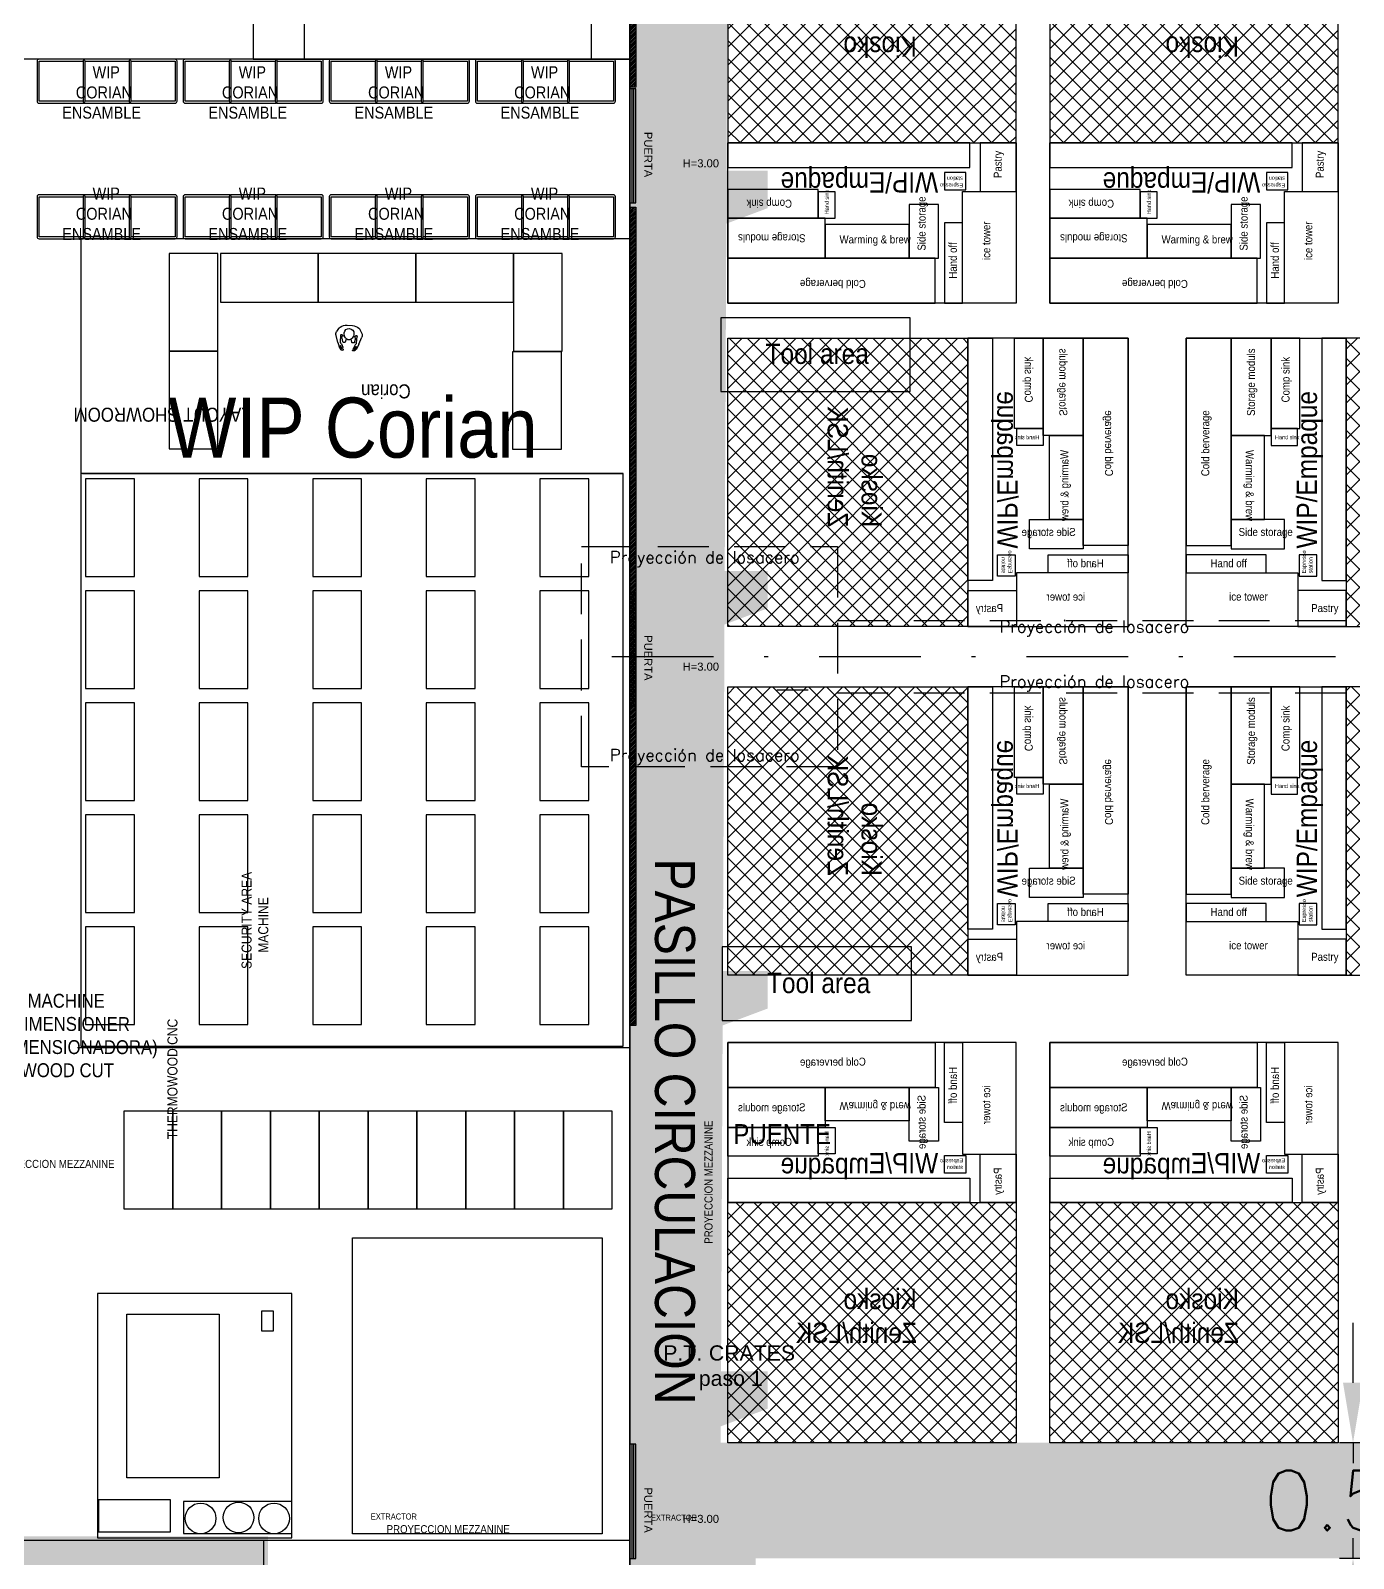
# Model space of a CAD drawing. Header units: millimetres. Extents: x 596 to 768, y 309 to 423.
# Drawn here: x 656.53 to 689.57, y 351.5 to 389.68 of the extents above; entities that cross this region are included whole.
import ezdxf
from ezdxf.lldxf.tags import DXFTag

# ---------------------------------------------------------------- set-up
doc = ezdxf.new("R2010")
doc.units = ezdxf.units.MM
for name, pattern in [('DASHDOT', [25.4, 12.7, -6.35, 0, -6.35]), ('DASHED2', [0.375, 0.25, -0.125]), ('HIDDEN', [9.525, 6.35, -3.175])]:
    doc.linetypes.add(name, pattern=pattern)
for name, color, linetype in [('1- 3', 3, 'Continuous'), ('8 hatch pasillo', 104, 'Continuous'), ('8 ruteva', 30, 'Continuous'), ('ejes', 140, 'DASHDOT'), ('LINEA LIMITE DE ZONIFICACION', 2, 'Continuous'), ('LINEA PROYECCION', 1, 'DASHED2'), ('proy', 2, 'HIDDEN')]:
    doc.layers.add(name, color=color, linetype=linetype)
doc.styles.add('ARRAY BASE$0$Standard', font='arial.ttf')
doc.styles.add('ARRAY BASE$0$STYLE1', font='tt0009m_.ttf', dxfattribs={"width": 0.9})
doc.styles.get("Standard").update_dxf_attribs({"font": 'arial.ttf'})
doc.styles.add('TEXTO GENERAL', font='tt0009m_.ttf', dxfattribs={"width": 0.9, "height": 1})
doc.styles.add('TEXTOS', font='romans.shx')
tags = doc.linetypes.add('ARRAY BASE$0$CACHE', pattern=[0.24, 0.12, -0.12]).pattern_tags.tags
tags[6:7] = [DXFTag(74, 4), DXFTag(75, 0), DXFTag(340, '0'), DXFTag(46, 1.0), DXFTag(50, 0.0), DXFTag(44, 0.0), DXFTag(45, 0.0)]
tags[4:5] = [DXFTag(74, 4), DXFTag(75, 0), DXFTag(340, '0'), DXFTag(46, 1.0), DXFTag(50, 0.0), DXFTag(44, 0.0), DXFTag(45, 0.0)]
doc.dimstyles.new('DIM-75P', dxfattribs={"dimtxt": 0.3, "dimasz": 0.3, "dimexe": 0.0675, "dimexo": 0.0468, "dimgap": 0.0375, "dimtad": 0, "dimtih": 1, "dimtoh": 1, "dimzin": 0, "dimdsep": 46, "dimtxsty": 'TEXTOS', "dimcen": 0.3, "dimclrd": 1, "dimclre": 1, "dimclrt": 2, "dimadec": 0, "dimazin": 0, "dimtfac": 1, "dimtmove": 1, "dimatfit": 3, "dimldrblk": 'flecha', "dimfxl": 0.045, "dimtolj": 1, "dimtzin": 0, "dimlwd": -1, "dimlwe": -1, "dimarcsym": 0})
pattern_1 = [(45, (-538.729086, 294.87235), (-0.0224506403, 0.0224506403), [])]

# ---------------------------------------------------------------- blocks, each defined once
blk = doc.blocks.new('ARRAY BASE$0$CABINA PINTURA')
for p, q in [((5.73, -4.254), (5.73, -0.774)), ((10.784, -4.254), (10.784, -0.774)), ((15.772, -4.254), (15.772, -0.774))]:
    blk.add_line(p, q)
for points in [[(24.34, 0), (5.236, 0), (5.236, -9.411), (24.34, -9.405)], [(5.73, -0.774), (5.73, -4.254), (9.764, -4.254), (9.764, -0.774)], [(10.784, -0.774), (10.784, -4.254), (14.818, -4.254), (14.818, -0.774)], [(15.772, -0.774), (15.772, -4.254), (19.806, -4.254), (19.806, -0.774)], [(20.86, -8.132), (24.34, -8.132), (24.34, -0.955), (20.86, -0.955)], [(9.764, -3.554), (9.764, -2.989), (9.987, -2.989), (9.987, -3.554)], [(14.818, -3.554), (14.818, -2.989), (15.042, -2.989), (15.042, -3.554)], [(19.806, -3.554), (19.806, -2.989), (20.029, -2.989), (20.029, -3.554)], [(9.764, -4.254), (9.764, -3.754), (10.264, -3.754), (10.264, -4.254)], [(14.818, -4.254), (14.818, -3.754), (15.318, -3.754), (15.318, -4.254)], [(19.806, -4.254), (19.806, -3.754), (20.306, -3.754), (20.306, -4.254)], [(7.484, -4.517), (7.484, -5.997), (5.617, -5.997), (5.617, -4.517)], [(9.708, -4.517), (9.708, -5.997), (7.841, -5.997), (7.841, -4.517)], [(12.538, -4.517), (12.538, -5.997), (10.671, -5.997), (10.671, -4.517)], [(14.763, -4.517), (14.763, -5.997), (12.896, -5.997), (12.896, -4.517)], [(17.526, -4.517), (17.526, -5.997), (15.659, -5.997), (15.659, -4.517)], [(19.751, -4.517), (19.751, -5.997), (17.884, -5.997), (17.884, -4.517)], [(6.5, -5.916), (5.73, -5.916), (5.73, -4.623), (6.5, -4.623)], [(7.397, -5.916), (6.627, -5.916), (6.627, -4.623), (7.397, -4.623)], [(8.724, -5.916), (7.954, -5.916), (7.954, -4.623), (8.724, -4.623)], [(9.622, -5.916), (8.852, -5.916), (8.852, -4.623), (9.622, -4.623)], [(11.554, -5.916), (10.784, -5.916), (10.784, -4.623), (11.554, -4.623)], [(12.452, -5.916), (11.682, -5.916), (11.682, -4.623), (12.452, -4.623)], [(13.779, -5.916), (13.009, -5.916), (13.009, -4.623), (13.779, -4.623)], [(14.677, -5.916), (13.907, -5.916), (13.907, -4.623), (14.677, -4.623)], [(16.542, -5.916), (15.772, -5.916), (15.772, -4.623), (16.542, -4.623)], [(17.44, -5.916), (16.67, -5.916), (16.67, -4.623), (17.44, -4.623)], [(18.767, -5.916), (17.997, -5.916), (17.997, -4.623), (18.767, -4.623)], [(19.664, -5.916), (18.894, -5.916), (18.894, -4.623), (19.664, -4.623)], [(20.114, -7.854), (5.594, -7.854), (5.594, -7.01), (20.114, -7.01)], [(20.86, -8.132), (21.36, -8.132), (21.36, -8.632), (20.86, -8.632)], [(5.236, -9.411), (24.34, -9.405), (24.34, -21.331), (5.236, -21.331)], [(6.3, -13.889), (7.425, -13.889), (7.425, -11.639), (6.3, -11.639)], [(8.848, -13.889), (9.973, -13.889), (9.973, -11.639), (8.848, -11.639)], [(11.397, -13.889), (12.522, -13.889), (12.522, -11.639), (11.397, -11.639)], [(13.946, -13.889), (15.071, -13.889), (15.071, -11.639), (13.946, -11.639)], [(16.495, -13.889), (17.62, -13.889), (17.62, -11.639), (16.495, -11.639)], [(19.044, -13.889), (20.169, -13.889), (20.169, -11.639), (19.044, -11.639)], [(21.592, -13.889), (22.717, -13.889), (22.717, -11.639), (21.592, -11.639)], [(6.481, -19.981), (7.606, -19.981), (7.606, -17.731), (6.481, -17.731)], [(9.03, -19.981), (10.155, -19.981), (10.155, -17.731), (9.03, -17.731)], [(11.579, -19.981), (12.704, -19.981), (12.704, -17.731), (11.579, -17.731)], [(14.127, -19.981), (15.252, -19.981), (15.252, -17.731), (14.127, -17.731)], [(16.676, -19.981), (17.801, -19.981), (17.801, -17.731), (16.676, -17.731)], [(19.225, -19.981), (20.35, -19.981), (20.35, -17.731), (19.225, -17.731)], [(21.774, -19.981), (22.899, -19.981), (22.899, -17.731), (21.774, -17.731)]]:
    blk.add_lwpolyline(points, close=True)
at = {"style": 'TEXTO GENERAL'}
for s, width, gutter_width, insert, char_height, attachment_point, rotation in [('\\pi0.563;CABIN\\P\\pi1.1904;1', 2.52479, 12.5, (8.344, -1.233), 0.5, 1, 270), ('\\pi0.73314;CABIN\\P\\pi1.3124;2', 2.86507, 12.5, (13.399, -1.233), 0.5, 1, 270), ('\\pi0.80414;CABIN\\P\\pi1.3811;3', 3.00708, 12.5, (18.387, -1.233), 0.5, 1, 270), ('COTROL', 0.37702, 12.5, (9.931, -2.985), 0.1, 1, 270), ('COTROL', 0.37702, 12.5, (14.985, -2.985), 0.1, 1, 270), ('COTROL', 0.37702, 12.5, (19.973, -2.985), 0.1, 1, 270), ('\\pi0.81778;CABIN\\P\\pi1.3908;4', 3.03436, 12.5, (21.447, -6.275), 0.5, 1, 90), ('\\pi1.1314;CART', 2.56497, 5.958, (6.181, -4.009), 0.11917, 1, 270), ('\\pi1.1314;CART', 2.56497, 5.958, (7.079, -4.009), 0.11917, 1, 270), ('\\pi1.1314;CART', 2.56497, 5.958, (8.406, -4.009), 0.11917, 1, 270), ('\\pi1.1314;CART', 2.56497, 5.958, (9.303, -4.009), 0.11917, 1, 270), ('\\pi1.1314;CART', 2.56497, 5.958, (11.236, -4.009), 0.11917, 1, 270), ('\\pi1.1314;CART', 2.56497, 5.958, (12.133, -4.009), 0.11917, 1, 270), ('\\pi1.1314;CART', 2.56497, 5.958, (13.46, -4.009), 0.11917, 1, 270), ('\\pi1.1314;CART', 2.56497, 5.958, (14.358, -4.009), 0.11917, 1, 270), ('\\pi1.1314;CART', 2.56497, 5.958, (16.223, -4.009), 0.11917, 1, 270), ('\\pi1.1314;CART', 2.56497, 5.958, (17.121, -4.009), 0.11917, 1, 270), ('\\pi1.1314;CART', 2.56497, 5.958, (18.448, -4.009), 0.11917, 1, 270), ('\\pi1.1314;CART', 2.56497, 5.958, (19.346, -4.009), 0.11917, 1, 270), ("4' x 8'\\PTABLE", 189.1384, 60, (6.862, -12.764), 0.2109, 5, 90), ("4' x 8'\\PTABLE", 189.1384, 60, (9.411, -12.764), 0.2109, 5, 90), ("4' x 8'\\PTABLE", 189.1384, 60, (11.96, -12.764), 0.2109, 5, 90), ("4' x 8'\\PTABLE", 189.1384, 60, (14.509, -12.764), 0.2109, 5, 90), ("4' x 8'\\PTABLE", 189.1384, 60, (17.057, -12.764), 0.2109, 5, 90), ("4' x 8'\\PTABLE", 189.1384, 60, (19.606, -12.764), 0.2109, 5, 90), ("4' x 8'\\PTABLE", 189.1384, 60, (22.155, -12.764), 0.2109, 5, 90), ("4' x 8'\\PTABLE", 189.1384, 60, (7.043, -18.856), 0.2109, 5, 90), ("4' x 8'\\PTABLE", 189.1384, 60, (9.592, -18.856), 0.2109, 5, 90), ("4' x 8'\\PTABLE", 189.1384, 60, (12.141, -18.856), 0.2109, 5, 90), ("4' x 8'\\PTABLE", 189.1384, 60, (14.69, -18.856), 0.2109, 5, 90), ("4' x 8'\\PTABLE", 189.1384, 60, (17.239, -18.856), 0.2109, 5, 90), ("4' x 8'\\PTABLE", 189.1384, 60, (19.788, -18.856), 0.2109, 5, 90), ("4' x 8'\\PTABLE", 189.1384, 60, (22.336, -18.856), 0.2109, 5, 90)]:
    blk.add_mtext_dynamic_manual_height_columns(s, width=width, gutter_width=gutter_width, heights=[0], dxfattribs=dict(at, insert=insert, char_height=char_height, attachment_point=attachment_point, rotation=rotation))
at = {"insert": (15.403, -7.432), "char_height": 0.21094, "attachment_point": 5, "style": 'TEXTO GENERAL'}
blk.add_mtext_dynamic_manual_height_columns('BLOWER / VENTILATION', width=284.7754, gutter_width=60, heights=[0], dxfattribs=at)
blk = doc.blocks.new('*D47')
at = {"layer": 'Defpoints', "color": 0, "ltscale": 0.01, "transparency": 16777216}
for p in [(691.023, 354.388), (689.564, 351.498), (690.471, 351.498)]:
    blk.add_point(p, dxfattribs=at)
at = {"layer": 'LINEA LIMITE DE ZONIFICACION', "color": 1, "ltscale": 0.01, "transparency": 16777216}
for p, q in [((689.564, 355.888), (689.564, 357.388)), ((690.789, 354.388), (689.227, 354.388)), ((689.564, 354.388), (689.564, 353.881)), ((689.564, 351.498), (689.564, 352.006)), ((690.237, 351.498), (689.227, 351.498)), ((689.564, 349.998), (689.564, 348.498))]:
    blk.add_line(p, q, dxfattribs=at)
for points in [[(689.314, 355.888), (689.814, 355.888), (689.564, 354.388)], [(689.314, 349.998), (689.814, 349.998), (689.564, 351.498)]]:
    blk.add_solid(points, dxfattribs=at)
at = {"layer": 'LINEA LIMITE DE ZONIFICACION', "color": 2, "ltscale": 0.01, "transparency": 16777216, "insert": (689.564, 352.943), "char_height": 1.5, "attachment_point": 5, "style": 'TEXTOS'}
blk.add_mtext('\\A1;0.58', dxfattribs=at)
blk = doc.blocks.new('flecha')
at = {"ltscale": 6}
for points in [[(-0.021, 0.03), (-0.106, 0.13), (-0.124, 0.055), (-0.124, 0.212)], [(-0.021, -0.03), (-0.106, -0.13), (-0.124, -0.055), (-0.124, -0.212)]]:
    blk.add_hatch(color=256, dxfattribs=at).paths.add_polyline_path(points)
for p, q in [((0.009, -0.017), (-0.137, 0.242)), ((0.009, 0.017), (-0.137, -0.242)), ((-0.127, 0.244), (-0.127, 0.025)), ((-0.127, 0.025), (-0.104, 0.122)), ((0, 0), (-0.104, 0.122)), ((0, 0), (-0.104, -0.122)), ((-0.127, -0.025), (-0.127, -0.244)), ((-0.127, -0.025), (-0.104, -0.122))]:
    blk.add_line(p, q, dxfattribs=at)
for points in [[(-0.021, 0.03), (-0.106, 0.13), (-0.124, 0.055), (-0.124, 0.212)], [(-0.021, -0.03), (-0.106, -0.13), (-0.124, -0.055), (-0.124, -0.212)]]:
    blk.add_lwpolyline(points, close=True, dxfattribs=at)
blk = doc.blocks.new('ARRAY BASE$0$KIOSKO DE ARMADO')
h = blk.add_hatch()
h.set_pattern_fill('ANSI37', color=256, scale=0.1, angle=180)
h.set_pattern_definition([(225, (2482.8771, 1339.67897), (0.224506403, -0.224506403), []), (315, (2482.8771, 1339.67897), (0.224506403, 0.224506403), [])])
h.paths.add_polyline_path([(7.2, 10), (0, 10), (0, 4), (7.2, 4)])
for points in [[(7.2, 10), (0, 10), (0, 4), (7.2, 4)], [(0, 4), (7.2, 4), (7.2, 0), (0, 0)], [(7.2, 4), (7.2, 0), (0, 0), (0, 4)], [(6.05, 3.39), (6.05, 4), (0, 4), (0, 3.39)], [(6.303, 2.79), (7.2, 2.79), (7.2, 4), (6.303, 4)], [(5.943, 2.825), (5.943, 3.265), (5.413, 3.265), (5.413, 2.825)], [(2.26, 2.12), (2.26, 2.84), (0, 2.84), (0, 2.12)], [(2.68, 2.78), (2.26, 2.78), (2.26, 2.12), (2.68, 2.12)], [(5.86, 2.79), (7.2, 2.79), (7.2, 0), (5.86, 0)], [(4.53, 2.46), (4.53, 1.12), (5.26, 1.12), (5.26, 2.46)], [(2.43, 1.12), (2.43, 2.12), (0, 2.12), (0, 1.12)], [(2.43, 1.96), (2.43, 1.12), (4.53, 1.12), (4.53, 1.96)], [(5.41, 0), (5.86, 0), (5.86, 2), (5.41, 2)], [(5.18, 0), (5.18, 1.12), (0, 1.12), (0, 0)]]:
    blk.add_lwpolyline(points, close=True)
at = {"attachment_point": 1, "style": 'TEXTO GENERAL'}
for s, insert, char_height, rotation in [('Kiosko Zenith/LSK', (4.722, 6.152), 0.50733, 180), ('Pastry', (6.643, 3.123), 0.2, 90), ('WIP/Empaque', (5.255, 2.761), 0.50733, 180), ('Espresso\\Pstation', (5.875, 2.891), 0.1, 180), ('Hand sink', (2.424, 2.218), 0.1, 90), ('Comp sink', (1.604, 2.382), 0.2, 180), ('Side storage', (4.741, 1.31), 0.2, 90), ('ice tower', (6.357, 1.074), 0.2, 90), ('Storage moduls', (1.942, 1.518), 0.2, 180), ('Hand off', (5.522, 0.609), 0.2, 90), ('Cold berverage', (3.448, 0.377), 0.2, 180)]:
    blk.add_mtext_dynamic_manual_height_columns(s, width=3.63915, gutter_width=2.537, heights=[0], dxfattribs=dict(at, insert=insert, char_height=char_height, rotation=rotation))
at = {"insert": (2.791, 1.689), "char_height": 0.2, "attachment_point": 1, "style": 'TEXTO GENERAL'}
blk.add_mtext_dynamic_manual_height_columns('Warming & brew', width=3.63915, gutter_width=2.537, heights=[0], dxfattribs=at)
blk = doc.blocks.new('10')
for points in [[(-24.275, -12.209), (-19.544, -12.209), (-19.544, -10.37), (-24.275, -10.37)], [(-24.239, -27.931), (-19.508, -27.931), (-19.508, -26.092), (-24.239, -26.092)]]:
    blk.add_lwpolyline(points, close=True)
for p in [(-24.099, -10), (-16.054, -10)]:
    blk.add_blockref('ARRAY BASE$0$KIOSKO DE ARMADO', p)
at = {"xscale": -1}
for p, rotation in [((-14.099, -10.88), 90), ((-14.099, -19.594), 90), ((-24.099, -28.48), 180), ((-16.054, -28.48), 180)]:
    blk.add_blockref('ARRAY BASE$0$KIOSKO DE ARMADO', p, dxfattribs=dict(at, rotation=rotation))
at = {"rotation": 270}
for p in [(-12.648, -10.88), (-12.648, -19.594)]:
    blk.add_blockref('ARRAY BASE$0$KIOSKO DE ARMADO', p, dxfattribs=at)
at = {"char_height": 0.5073, "attachment_point": 1, "style": 'ARRAY BASE$0$STYLE1'}
for insert in [(-23.155, -11.015), (-23.119, -26.737)]:
    blk.add_mtext_dynamic_manual_height_columns('Tool area', width=3.63915, gutter_width=2.537, heights=[0], dxfattribs=dict(at, insert=insert))
blk = doc.blocks.new('ARRAY BASE$0$BLK90')
at = {"linetype": 'ARRAY BASE$0$CACHE'}
for p, q in [((-170.737534, -30.518141), (-174.014435, -31.846794)), ((-170.165298, -42.379147), (-170.535599, -40.236107)), ((-166.303116, -40.813187), (-167.471375, -39.103008)), ((-164.715164, -40.473137), (-165.873596, -40.942833)), ((-164.739517, -37.821743), (-165.801132, -36.058189)), ((-165.055527, -35.353413), (-164.82962, -35.431377)), ((-164.739517, -37.821743), (-164.497208, -40.080963)), ((-163.164398, -39.776585), (-164.572159, -35.786911)), ((-163.260498, -41.262123), (-162.991013, -40.190163)), ((-162.991013, -40.190163), (-163.164398, -39.776585)), ((-161.377762, -39.721272), (-161.666, -34.771053)), ((-161.377762, -39.721272), (-161.350113, -43.488953)), ((-174.32193, -44.969616), (-171.71785, -47.692654)), ((-171.971207, -43.11137), (-173.23233, -41.265236)), ((-171.897736, -44.764175), (-172.837677, -44.182594)), ((-171.29158, -47.103867), (-172.075592, -46.284042)), ((-171.897736, -44.764175), (-170.094681, -46.404308)), ((-170.323425, -47.081726), (-171.81723, -46.036961)), ((-171.66568, -47.730412), (-170.43042, -48.320324)), ((-171.541672, -43.241016), (-170.38324, -42.771317)), ((-170.332184, -47.574886), (-171.239426, -47.141628)), ((-170.32077, -48.33477), (-169.222961, -48.131046)), ((-169.353409, -47.428047), (-170.222549, -47.589333)), ((-163.260498, -41.262123), (-163.412186, -43.694824)), ((-163.231171, -44.945724), (-162.495132, -44.456177)), ((-161.905502, -44.92271), (-162.835205, -45.541065)), ((-162.776245, -44.021645), (-162.43187, -42.231571)), ((-162.426514, -44.369453), (-162.077194, -43.426704)), ((-162.066055, -43.363285), (-162.074387, -42.228951)), ((-161.361252, -43.552372), (-161.836884, -44.835987))]:
    blk.add_line(p, q, dxfattribs=at)
for centre, radius, start, end in [((-166.679947, -33.464012), 3.2175, 50.33379, 77.732773), ((-170.361038, -36.152016), 3.2175, 22.074953, 202.066254), ((-167.815094, -35.11974), 5.964749, 202.067978, 218.962311), ((-173.423462, -28.599037), 10.806423, 270.88028, 277.35482), ((-168.911682, -36.006607), 4.554427, 218.966507, 238.321701), ((-169.468704, -36.909218), 3.493774, 238.320335, 262.607529), ((-169.610596, -38.002861), 2.390964, 262.608047, 321.532711), ((-170.47406, -37.316853), 3.493774, 321.532944, 345.819852), ((-172.906967, -37.184288), 5.964749, 5.173717, 22.067799), ((-171.502396, -37.057045), 4.554427, 345.822811, 5.178623), ((-173.423462, -28.599037), 10.806423, 306.786201, 313.260727), ((-166.507584, -35.948009), 0.715, 313.257309, 357.717644), ((-165.139313, -36.002377), 0.654351, 82.637466, 177.74144), ((-165.252029, -36.008255), 0.715, 18.013397, 53.771713), ((-164.849487, -40.141834), 0.3575, 292.071602, 9.8103), ((-164.878052, -34.958088), 3.2175, 3.337429, 50.339516), ((-171.948471, -46.158348), 0.178774, 42.715103, 224.725555), ((-171.675995, -42.909714), 0.3575, 214.301971, 292.075951), ((-171.588654, -47.569111), 0.17875, 223.721497, 244.473404), ((-171.162399, -46.980324), 0.17875, 223.774597, 244.512856), ((-170.353394, -48.159023), 0.17875, 244.449814, 280.509796), ((-170.517578, -42.440014), 0.3575, 292.065025, 9.763803), ((-170.255157, -47.413586), 0.17875, 244.542496, 280.522301), ((-170.273239, -46.721344), 0.363864, 262.06086, 60.628738), ((-169.391647, -47.798748), 0.372667, 296.914612, 84.110321), ((-166.007919, -40.61153), 0.3575, 214.364944, 292.066399), ((-163.063248, -43.797977), 0.363864, 163.560379, 322.049141), ((-162.945572, -45.18512), 0.372667, 140.013275, 287.227173), ((-162.594131, -44.307346), 0.17875, 303.64399, 339.708792), ((-162.253143, -42.227283), 0.178774, 359.550647, 181.289337), ((-162.244812, -43.364597), 0.17875, 339.717196, 0.478137), ((-162.004486, -44.773876), 0.17875, 303.623253, 339.655222), ((-161.52887, -43.490265), 0.17875, 339.691084, 0.447206)]:
    blk.add_arc(centre, radius, start, end, dxfattribs=at)
blk = doc.blocks.new('ARRAY BASE$0$BLK91')
at = {"linetype": 'ARRAY BASE$0$CACHE'}
for p, q in [((-178.073395, -36.43948), (-178.325958, -38.766552)), ((-174.724579, -39.273827), (-174.832397, -39.48711)), ((-173.001266, -43.765041), (-174.769547, -39.921551)), ((-173.23233, -41.265236), (-173.698685, -39.260338)), ((-164.626251, -30.987196), (-162.824356, -32.48127)), ((-174.32193, -44.969616), (-177.562561, -41.21648)), ((-172.837677, -44.182594), (-173.001266, -43.765041))]:
    blk.add_line(p, q, dxfattribs=at)
for centre, radius, start, end in [((-167.988174, -39.481064), 9.375121, 77.734528, 107.0532), ((-175.127243, -39.113728), 3.2175, 173.80069, 220.804153), ((-174.87468, -36.786652), 3.2175, 146.405884, 173.803436), ((-169.745422, -40.193554), 9.375121, 117.08773, 146.407135), ((-174.127502, -39.606911), 0.715, 170.33783, 206.090286), ((-174.212494, -39.68119), 0.654351, 46.433598, 141.485168), ((-173.268448, -38.68927), 0.715, 226.416946, 270.880272)]:
    blk.add_arc(centre, radius, start, end, dxfattribs=at)
blk = doc.blocks.new('ARRAY BASE$0$BLK89')
for name in ['ARRAY BASE$0$BLK91', 'ARRAY BASE$0$BLK90']:
    blk.add_blockref(name, (0, 0))
blk = doc.blocks.new('*E67')
at = {"color": 1}
for points in [[(-1.5, 0), (1.352, 0), (1.352, 0.15), (-1.5, 0.15)], [(1.352, 0.05), (1.352, 0.1), (-1.5, 0.1), (-1.5, 0.05)]]:
    blk.add_lwpolyline(points, close=True, dxfattribs=at)
at = {"color": 2, "ltscale": 0.01, "insert": (0.263, 1.323), "char_height": 0.2, "attachment_point": 1, "rotation": 90}
blk.add_mtext_dynamic_manual_height_columns('H=3.00', width=0.44515, gutter_width=12.5, heights=[0], dxfattribs=at)
at = {"insert": (-0.529, 0.563), "char_height": 0.2, "attachment_point": 1, "style": 'ARRAY BASE$0$Standard'}
blk.add_mtext_dynamic_manual_height_columns('\\pi0.1067;PUERTA', width=1.32555, gutter_width=13.918, heights=[0.278], dxfattribs=at)
blk = doc.blocks.new('*E69')
at = {"color": 1}
for points in [[(-1.5, 0), (1.352, 0), (1.352, 0.15), (-1.5, 0.15)], [(1.352, 0.05), (1.352, 0.1), (-1.5, 0.1), (-1.5, 0.05)]]:
    blk.add_lwpolyline(points, close=True, dxfattribs=at)
at = {"color": 2, "ltscale": 0.01, "insert": (0.263, 1.323), "char_height": 0.2, "attachment_point": 1, "rotation": 90}
blk.add_mtext_dynamic_manual_height_columns('H=3.00', width=0.44515, gutter_width=12.5, heights=[0], dxfattribs=at)
at = {"insert": (-0.529, 0.563), "char_height": 0.2, "attachment_point": 1, "style": 'ARRAY BASE$0$Standard'}
blk.add_mtext_dynamic_manual_height_columns('\\pi0.1067;PUERTA', width=1.32555, gutter_width=13.918, heights=[0.278], dxfattribs=at)
blk = doc.blocks.new('*E70')
at = {"layer": '8 hatch pasillo', "ltscale": 2, "transparency": 33554483}
h = blk.add_hatch(color=1, dxfattribs=at)
h.dxf.hatch_style = 1
h.paths.add_polyline_path([(60, 79.605), (0, 79.605), (0, 0), (60, 0), (60, 5.099), (50.862, 5.099), (9.6, 5.099), (9.6, 15.452), (50.86, 15.452), (50.862, 18.453), (38.669, 18.453), (38.669, 74.567), (60, 74.567)])
h.paths.add_polyline_path([(35.369, 74.531), (35.369, 18.752), (3.3, 18.752), (3.3, 74.531)], flags=16)
h.paths.add_polyline_path([(6.3, 17.102), (6.3, 5.102), (3.3, 5.102), (3.3, 17.102)], flags=16)
h = blk.add_hatch(color=1, dxfattribs=at)
h.dxf.hatch_style = 1
h.paths.add_polyline_path([(85.276, 59.37), (84.499, 62.261), (60.15, 62.261), (60.15, 79.605), (60, 79.605), (60, 0), (87.526, 0), (86.698, 3.119), (86.698, 3.056), (63.15, 3.056), (63.15, 18), (86.492, 18), (86.32, 18.641), (88.676, 19.274), (88.242, 20.89), (86.729, 20.89), (62.274, 20.89), (62.451, 59.37)])
at = {"layer": '8 hatch pasillo', "ltscale": 2, "const_width": 0.2}
blk.add_lwpolyline([(50.86, 15.452), (50.862, 18.453), (38.669, 18.453), (38.669, 74.567), (60, 74.567), (60, 79.605), (0, 79.605), (0, 0), (60, 0), (60, 5.099), (9.6, 5.127), (9.6, 15.452)], close=True, dxfattribs=at)
blk = doc.blocks.new('*E71')
at = {"color": 1}
for points in [[(-1.5, 0), (1.352, 0), (1.352, 0.15), (-1.5, 0.15)], [(1.352, 0.05), (1.352, 0.1), (-1.5, 0.1), (-1.5, 0.05)]]:
    blk.add_lwpolyline(points, close=True, dxfattribs=at)
at = {"color": 2, "ltscale": 0.01, "insert": (0.263, 1.323), "char_height": 0.2, "attachment_point": 1, "rotation": 90}
blk.add_mtext_dynamic_manual_height_columns('H=3.00', width=0.44515, gutter_width=12.5, heights=[0], dxfattribs=at)
at = {"insert": (-0.529, 0.563), "char_height": 0.2, "attachment_point": 1, "style": 'ARRAY BASE$0$Standard'}
blk.add_mtext_dynamic_manual_height_columns('\\pi0.1067;PUERTA', width=1.32555, gutter_width=13.918, heights=[0.278], dxfattribs=at)

msp = doc.modelspace()

# ---------------------------------------------------------------- hatches: boundary and pattern name
at = {"ltscale": 0.01}
h = msp.add_hatch(dxfattribs=at)
h.set_pattern_fill('ANSI31', color=1, scale=0.002)
h.set_pattern_definition(pattern_1)
h.paths.add_polyline_path([(671.644, 388.262), (671.494, 388.262), (671.494, 413.103), (671.644, 413.103)])
h = msp.add_hatch(dxfattribs=at)
h.set_pattern_fill('ANSI31', color=1, scale=0.002)
h.set_pattern_definition(pattern_1)
h.paths.add_polyline_path([(671.644, 364.819), (671.494, 364.819), (671.494, 385.262), (671.644, 385.262)])

# ---------------------------------------------------------------- linework, layer by layer
for p, q in [((671.494, 413.301), (671.494, 333.498)), ((671.494, 413.301), (671.494, 333.498)), ((671.494, 384.474), (671.494, 388.961))]:
    msp.add_line(p, q)
at = {"ltscale": 2}
msp.add_line((662.356, 348.95), (662.356, 351.951), dxfattribs=at)
for points in [[(611.494, 333.301), (671.494, 333.301), (671.494, 413.301), (611.494, 413.301)], [(671.494, 388.961), (650.163, 388.961), (650.163, 351.951), (671.494, 351.951)], [(657.839, 388.911), (657.839, 387.911), (656.739, 387.911), (656.739, 388.911)], [(658.989, 388.911), (658.989, 387.911), (657.889, 387.911), (657.889, 388.911)], [(660.139, 388.911), (660.139, 387.911), (659.039, 387.911), (659.039, 388.911)], [(661.489, 388.911), (661.489, 387.911), (660.389, 387.911), (660.389, 388.911)], [(662.639, 388.911), (662.639, 387.911), (661.539, 387.911), (661.539, 388.911)], [(663.789, 388.911), (663.789, 387.911), (662.689, 387.911), (662.689, 388.911)], [(665.139, 388.911), (665.139, 387.911), (664.039, 387.911), (664.039, 388.911)], [(666.289, 388.911), (666.289, 387.911), (665.189, 387.911), (665.189, 388.911)], [(667.439, 388.911), (667.439, 387.911), (666.339, 387.911), (666.339, 388.911)], [(668.789, 388.911), (668.789, 387.911), (667.689, 387.911), (667.689, 388.911)], [(669.939, 388.911), (669.939, 387.911), (668.839, 387.911), (668.839, 388.911)], [(671.089, 388.911), (671.089, 387.911), (669.989, 387.911), (669.989, 388.911)], [(657.839, 385.524), (657.839, 384.524), (656.739, 384.524), (656.739, 385.524)], [(658.989, 385.524), (658.989, 384.524), (657.889, 384.524), (657.889, 385.524)], [(660.139, 385.524), (660.139, 384.524), (659.039, 384.524), (659.039, 385.524)], [(661.489, 385.524), (661.489, 384.524), (660.389, 384.524), (660.389, 385.524)], [(662.639, 385.524), (662.639, 384.524), (661.539, 384.524), (661.539, 385.524)], [(663.789, 385.524), (663.789, 384.524), (662.689, 384.524), (662.689, 385.524)], [(665.139, 385.524), (665.139, 384.524), (664.039, 384.524), (664.039, 385.524)], [(666.289, 385.524), (666.289, 384.524), (665.189, 384.524), (665.189, 385.524)], [(667.439, 385.524), (667.439, 384.524), (666.339, 384.524), (666.339, 385.524)], [(668.789, 385.524), (668.789, 384.524), (667.689, 384.524), (667.689, 385.524)], [(669.939, 385.524), (669.939, 384.524), (668.839, 384.524), (668.839, 385.524)], [(671.089, 385.524), (671.089, 384.524), (669.989, 384.524), (669.989, 385.524)], [(659.988, 381.666), (661.208, 381.666), (661.208, 384.106), (659.988, 384.106)], [(661.27, 384.108), (661.27, 382.888), (663.71, 382.888), (663.71, 384.108)], [(663.71, 384.108), (663.71, 382.888), (666.15, 382.888), (666.15, 384.108)], [(666.15, 384.108), (666.15, 382.888), (668.59, 382.888), (668.59, 384.108)], [(668.59, 381.668), (669.81, 381.668), (669.81, 384.108), (668.59, 384.108)], [(659.988, 379.226), (661.208, 379.226), (661.208, 381.666), (659.988, 381.666)], [(668.567, 379.213), (669.787, 379.213), (669.787, 381.653), (668.567, 381.653)], [(657.781, 364.299), (671.329, 364.299), (671.329, 378.611), (657.781, 378.611)], [(659.12, 378.478), (657.9, 378.478), (657.9, 376.038), (659.12, 376.038)], [(661.957, 378.478), (660.737, 378.478), (660.737, 376.038), (661.957, 376.038)], [(664.795, 378.478), (663.575, 378.478), (663.575, 376.038), (664.795, 376.038)], [(667.632, 378.478), (666.412, 378.478), (666.412, 376.038), (667.632, 376.038)], [(670.47, 378.478), (669.25, 378.478), (669.25, 376.038), (670.47, 376.038)], [(659.12, 375.678), (657.9, 375.678), (657.9, 373.238), (659.12, 373.238)], [(661.957, 375.678), (660.737, 375.678), (660.737, 373.238), (661.957, 373.238)], [(664.795, 375.678), (663.575, 375.678), (663.575, 373.238), (664.795, 373.238)], [(667.632, 375.678), (666.412, 375.678), (666.412, 373.238), (667.632, 373.238)], [(670.47, 375.678), (669.25, 375.678), (669.25, 373.238), (670.47, 373.238)], [(659.12, 372.878), (657.9, 372.878), (657.9, 370.438), (659.12, 370.438)], [(661.957, 372.878), (660.737, 372.878), (660.737, 370.438), (661.957, 370.438)], [(664.795, 372.878), (663.575, 372.878), (663.575, 370.438), (664.795, 370.438)], [(667.632, 372.878), (666.412, 372.878), (666.412, 370.438), (667.632, 370.438)], [(670.47, 372.878), (669.25, 372.878), (669.25, 370.438), (670.47, 370.438)], [(659.12, 370.078), (657.9, 370.078), (657.9, 367.638), (659.12, 367.638)], [(661.957, 370.078), (660.737, 370.078), (660.737, 367.638), (661.957, 367.638)], [(664.795, 370.078), (663.575, 370.078), (663.575, 367.638), (664.795, 367.638)], [(667.632, 370.078), (666.412, 370.078), (666.412, 367.638), (667.632, 367.638)], [(670.47, 370.078), (669.25, 370.078), (669.25, 367.638), (670.47, 367.638)], [(659.12, 367.278), (657.9, 367.278), (657.9, 364.838), (659.12, 364.838)], [(661.957, 367.278), (660.737, 367.278), (660.737, 364.838), (661.957, 364.838)], [(664.795, 367.278), (663.575, 367.278), (663.575, 364.838), (664.795, 364.838)], [(667.632, 367.278), (666.412, 367.278), (666.412, 364.838), (667.632, 364.838)], [(670.47, 367.278), (669.25, 367.278), (669.25, 364.838), (670.47, 364.838)], [(660.079, 362.674), (658.859, 362.674), (658.859, 360.234), (660.079, 360.234)], [(661.299, 362.674), (660.079, 362.674), (660.079, 360.234), (661.299, 360.234)], [(662.519, 362.674), (661.299, 362.674), (661.299, 360.234), (662.519, 360.234)], [(663.739, 362.674), (662.519, 362.674), (662.519, 360.234), (663.739, 360.234)], [(664.959, 362.674), (663.739, 362.674), (663.739, 360.234), (664.959, 360.234)], [(666.179, 362.674), (664.959, 362.674), (664.959, 360.234), (666.179, 360.234)], [(667.399, 362.674), (666.179, 362.674), (666.179, 360.234), (667.399, 360.234)], [(668.619, 362.674), (667.399, 362.674), (667.399, 360.234), (668.619, 360.234)], [(669.839, 362.674), (668.619, 362.674), (668.619, 360.234), (669.839, 360.234)], [(671.059, 362.674), (669.839, 362.674), (669.839, 360.234), (671.059, 360.234)], [(658.2, 358.118), (658.2, 352.011), (663.053, 352.011), (663.053, 358.118)], [(661.24, 353.511), (658.929, 353.511), (658.929, 357.6), (661.24, 357.6)], [(662.597, 357.186), (662.597, 357.681), (662.297, 357.681), (662.297, 357.186)], [(658.225, 352.161), (660.025, 352.161), (660.025, 352.961), (658.225, 352.961)], [(660.35, 352.119), (663.05, 352.119), (663.05, 352.919), (660.35, 352.919)]]:
    msp.add_lwpolyline(points, close=True)
at = {"ltscale": 0.01}
for points in [[(671.644, 388.262), (671.494, 388.262), (671.494, 413.103), (671.644, 413.103)], [(671.644, 364.819), (671.494, 364.819), (671.494, 385.262), (671.644, 385.262)]]:
    msp.add_lwpolyline(points, close=True, dxfattribs=at)
for points in [[(656.739, 387.861), (657.839, 387.861, 0.414214), (657.889, 387.911), (657.889, 388.911, 0.414214), (657.839, 388.961), (656.739, 388.961, 0.414214), (656.689, 388.911), (656.689, 387.911, 0.414214)], [(657.889, 387.861), (658.989, 387.861, 0.414214), (659.039, 387.911), (659.039, 388.911, 0.414214), (658.989, 388.961), (657.889, 388.961, 0.414214), (657.839, 388.911), (657.839, 387.911, 0.414214)], [(659.039, 387.861), (660.139, 387.861, 0.414214), (660.189, 387.911), (660.189, 388.911, 0.414214), (660.139, 388.961), (659.039, 388.961, 0.414214), (658.989, 388.911), (658.989, 387.911, 0.414214)], [(660.389, 387.861), (661.489, 387.861, 0.414214), (661.539, 387.911), (661.539, 388.911, 0.414214), (661.489, 388.961), (660.389, 388.961, 0.414214), (660.339, 388.911), (660.339, 387.911, 0.414214)], [(661.539, 387.861), (662.639, 387.861, 0.414214), (662.689, 387.911), (662.689, 388.911, 0.414214), (662.639, 388.961), (661.539, 388.961, 0.414214), (661.489, 388.911), (661.489, 387.911, 0.414214)], [(662.689, 387.861), (663.789, 387.861, 0.414214), (663.839, 387.911), (663.839, 388.911, 0.414214), (663.789, 388.961), (662.689, 388.961, 0.414214), (662.639, 388.911), (662.639, 387.911, 0.414214)], [(664.039, 387.861), (665.139, 387.861, 0.414214), (665.189, 387.911), (665.189, 388.911, 0.414214), (665.139, 388.961), (664.039, 388.961, 0.414214), (663.989, 388.911), (663.989, 387.911, 0.414214)], [(665.189, 387.861), (666.289, 387.861, 0.414214), (666.339, 387.911), (666.339, 388.911, 0.414214), (666.289, 388.961), (665.189, 388.961, 0.414214), (665.139, 388.911), (665.139, 387.911, 0.414214)], [(666.339, 387.861), (667.439, 387.861, 0.414214), (667.489, 387.911), (667.489, 388.911, 0.414214), (667.439, 388.961), (666.339, 388.961, 0.414214), (666.289, 388.911), (666.289, 387.911, 0.414214)], [(667.689, 387.861), (668.789, 387.861, 0.414214), (668.839, 387.911), (668.839, 388.911, 0.414214), (668.789, 388.961), (667.689, 388.961, 0.414214), (667.639, 388.911), (667.639, 387.911, 0.414214)], [(668.839, 387.861), (669.939, 387.861, 0.414214), (669.989, 387.911), (669.989, 388.911, 0.414214), (669.939, 388.961), (668.839, 388.961, 0.414214), (668.789, 388.911), (668.789, 387.911, 0.414214)], [(669.989, 387.861), (671.089, 387.861, 0.414214), (671.139, 387.911), (671.139, 388.911, 0.414214), (671.089, 388.961), (669.989, 388.961, 0.414214), (669.939, 388.911), (669.939, 387.911, 0.414214)], [(656.739, 384.474), (657.839, 384.474, 0.414214), (657.889, 384.524), (657.889, 385.524, 0.414214), (657.839, 385.574), (656.739, 385.574, 0.414214), (656.689, 385.524), (656.689, 384.524, 0.414214)], [(657.889, 384.474), (658.989, 384.474, 0.414214), (659.039, 384.524), (659.039, 385.524, 0.414214), (658.989, 385.574), (657.889, 385.574, 0.414214), (657.839, 385.524), (657.839, 384.524, 0.414214)], [(659.039, 384.474), (660.139, 384.474, 0.414214), (660.189, 384.524), (660.189, 385.524, 0.414214), (660.139, 385.574), (659.039, 385.574, 0.414214), (658.989, 385.524), (658.989, 384.524, 0.414214)], [(660.389, 384.474), (661.489, 384.474, 0.414214), (661.539, 384.524), (661.539, 385.524, 0.414214), (661.489, 385.574), (660.389, 385.574, 0.414214), (660.339, 385.524), (660.339, 384.524, 0.414214)], [(661.539, 384.474), (662.639, 384.474, 0.414214), (662.689, 384.524), (662.689, 385.524, 0.414214), (662.639, 385.574), (661.539, 385.574, 0.414214), (661.489, 385.524), (661.489, 384.524, 0.414214)], [(662.689, 384.474), (663.789, 384.474, 0.414214), (663.839, 384.524), (663.839, 385.524, 0.414214), (663.789, 385.574), (662.689, 385.574, 0.414214), (662.639, 385.524), (662.639, 384.524, 0.414214)], [(664.039, 384.474), (665.139, 384.474, 0.414214), (665.189, 384.524), (665.189, 385.524, 0.414214), (665.139, 385.574), (664.039, 385.574, 0.414214), (663.989, 385.524), (663.989, 384.524, 0.414214)], [(665.189, 384.474), (666.289, 384.474, 0.414214), (666.339, 384.524), (666.339, 385.524, 0.414214), (666.289, 385.574), (665.189, 385.574, 0.414214), (665.139, 385.524), (665.139, 384.524, 0.414214)], [(666.339, 384.474), (667.439, 384.474, 0.414214), (667.489, 384.524), (667.489, 385.524, 0.414214), (667.439, 385.574), (666.339, 385.574, 0.414214), (666.289, 385.524), (666.289, 384.524, 0.414214)], [(667.689, 384.474), (668.789, 384.474, 0.414214), (668.839, 384.524), (668.839, 385.524, 0.414214), (668.789, 385.574), (667.689, 385.574, 0.414214), (667.639, 385.524), (667.639, 384.524, 0.414214)], [(668.839, 384.474), (669.939, 384.474, 0.414214), (669.989, 384.524), (669.989, 385.524, 0.414214), (669.939, 385.574), (668.839, 385.574, 0.414214), (668.789, 385.524), (668.789, 384.524, 0.414214)], [(669.989, 384.474), (671.089, 384.474, 0.414214), (671.139, 384.524), (671.139, 385.524, 0.414214), (671.089, 385.574), (669.989, 385.574, 0.414214), (669.939, 385.524), (669.939, 384.524, 0.414214)]]:
    msp.add_lwpolyline(points, format="xyb", close=True)
for points in [[(657.698, 364.268), (671.494, 364.268), (671.494, 384.474), (657.781, 384.474), (657.781, 364.299)], [(657.827, 378.611), (671.329, 378.611)]]:
    msp.add_lwpolyline(points)
at = {"ltscale": 2}
msp.add_lwpolyline([(675.169, 373.203), (675.949, 373.203)], dxfattribs=at)
msp.add_lwpolyline([(664.57, 359.508), (670.809, 359.508), (670.809, 352.11), (664.57, 352.11)], close=True, dxfattribs=at)
for centre in [(660.775, 352.499), (661.722, 352.521), (662.609, 352.499)]:
    msp.add_circle(centre, 0.383)
at = {"layer": '8 ruteva', "ltscale": 2}
for points in [[(673.695, 386.174, 2.5, 2.5, 0), (673.695, 385.711, 5, 0, 0), (673.695, 384.771, 0, 0, 0)], [(673.695, 376.174, 2.5, 2.5, 0), (673.695, 375.711, 5, 0, 0), (673.695, 374.771, 0, 0, 0)], [(673.695, 366.174, 2.5, 2.5, 0), (673.695, 365.711, 5, 0, 0), (673.695, 364.771, 0, 0, 0)], [(673.695, 356.174, 2.5, 2.5, 0), (673.695, 355.711, 5, 0, 0), (673.695, 354.771, 0, 0, 0)]]:
    msp.add_lwpolyline(points, format="xyseb", dxfattribs=at)
at = {"layer": 'ejes', "ltscale": 0.2}
msp.add_line((671.044, 374.032), (695.966, 374.032), dxfattribs=at)
at = {"layer": 'proy', "ltscale": 0.2}
for p, q in [((676.685, 374.932), (694.161, 374.932)), ((676.685, 373.132), (695.966, 373.132))]:
    msp.add_line(p, q, dxfattribs=at)
msp.add_lwpolyline([(676.685, 371.282), (670.294, 371.282), (670.294, 376.782), (676.685, 376.782)], close=True, dxfattribs=at)

# ---------------------------------------------------------------- block references
at = {"color": 1}
msp.add_blockref('*E70', (611.494, 333.498), dxfattribs=at)
at = {"rotation": 270}
for name, p in [('ARRAY BASE$0$CABINA PINTURA', (671.494, 413.301)), ('*E71', (671.494, 386.723)), ('*E67', (671.494, 374.146)), ('*E69', (671.494, 352.85))]:
    msp.add_blockref(name, p, dxfattribs=at)
msp.add_blockref('10', (698.044, 392.869))
at = {"extrusion": (0, 0, -1), "xscale": 0.03752000000001166, "yscale": 0.03752000000001166, "zscale": -0.03752000000004788, "rotation": 341.977039381479}
msp.add_blockref('ARRAY BASE$0$BLK89', (-657.987, 381.424, -0.002), dxfattribs=at)

# ---------------------------------------------------------------- texts
at = {"style": 'TEXTO GENERAL', "width": 0.9}
for s, p in [('WIP', (658.077, 388.486)), ('WIP', (661.727, 388.486)), ('WIP', (665.377, 388.486)), ('WIP', (669.027, 388.486)), ('CORIAN', (657.658, 387.981)), ('CORIAN', (661.308, 387.981)), ('CORIAN', (664.958, 387.981)), ('CORIAN', (668.608, 387.981)), ('ENSAMBLE', (657.319, 387.476)), ('ENSAMBLE', (660.969, 387.476)), ('ENSAMBLE', (664.619, 387.476)), ('ENSAMBLE', (668.269, 387.476)), ('WIP', (658.077, 385.455)), ('WIP', (661.727, 385.455)), ('WIP', (665.377, 385.455)), ('WIP', (669.027, 385.455)), ('CORIAN', (657.658, 384.949)), ('CORIAN', (661.308, 384.949)), ('CORIAN', (664.958, 384.949)), ('CORIAN', (668.608, 384.949)), ('ENSAMBLE', (657.319, 384.444)), ('ENSAMBLE', (660.969, 384.444)), ('ENSAMBLE', (664.619, 384.444)), ('ENSAMBLE', (668.269, 384.444))]:
    msp.add_text(s, height=0.3, dxfattribs=at).set_placement(p)
at = {"attachment_point": 1, "style": 'TEXTO GENERAL'}
for s, width, gutter_width, heights, insert, char_height, rotation in [('\\pi3.9981;LAYOUT SHOWROOM\\P\\pi0;Corian ', 11.46588, 62.5, [11.466], (666.024, 379.903), 0.35, 180), ('\\pi12.507;SECURITY AREA\\P\\pi12.911;MACHINE', 26.90487, 62.5, [0], (661.798, 353.722), 0.25, 90), ('\\pi17.923;MACHINE \\P\\pi17.531;DIMENSIONER\\P\\pi17.043;(DIMENSIONADORA)\\P\\pi17.761;WOOD CUT', 37.34748, 86.758, [0], (638.532, 365.645), 0.34703, 359.8829), ('\\pi8.1992;THERMOWOOD CNC', 18.76231, 0, [9.49], (659.947, 353.775), 0.25, 90)]:
    msp.add_mtext_dynamic_manual_height_columns(s, width=width, gutter_width=gutter_width, heights=heights, dxfattribs=dict(at, insert=insert, char_height=char_height, rotation=rotation))
for s, width, gutter_width, heights, insert, char_height in [('{\\H0.6x;WIP Corian} ', 88.70691, 62.5, [0], (659.966, 380.505), 2.5), ('PUENTE', 11.10867, 0, [4.712], (674.082, 362.35), 0.5), ('\\pi13.029;EXTRACTOR', 26.90487, 62.5, [0], (651.999, 352.621), 0.15), ('\\pi13.029;EXTRACTOR', 26.90487, 62.5, [0], (658.997, 352.593), 0.15)]:
    msp.add_mtext_dynamic_manual_height_columns(s, width=width, gutter_width=gutter_width, heights=heights, dxfattribs=dict(at, insert=insert, char_height=char_height))
at = {"insert": (666.403, 356.823), "char_height": 0.38, "attachment_point": 1}
msp.add_mtext_dynamic_manual_height_columns('\\pi4.4097,l1.52,t7.0697;P.T.^ICRATES\\P\\pi5.2985,t7.9585;paso 1', width=14.71849, gutter_width=62.5, heights=[0], dxfattribs=at)
at = {"layer": '1- 3', "color": 2, "ltscale": 2, "char_height": 0.3, "width": 6.05952, "attachment_point": 1, "style": 'TEXTOS'}
for insert in [(670.625, 376.665), (680.358, 374.932), (680.358, 373.559), (670.625, 371.724)]:
    msp.add_mtext('\\pi0.37262;Proyección de losacero', dxfattribs=dict(at, insert=insert))
at = {"layer": 'LINEA LIMITE DE ZONIFICACION', "ltscale": 0.01, "style": 'TEXTO GENERAL', "width": 0.9}
msp.add_text('PASILLO CIRCULACION', height=1, rotation=270, dxfattribs=at).set_placement((672.126, 368.989))
at = {"layer": 'LINEA PROYECCION', "style": 'TEXTO GENERAL', "width": 0.9}
msp.add_text('PROYECCION MEZZANINE', height=0.2, dxfattribs=at).set_placement((665.423, 352.13))
at = {"layer": 'LINEA PROYECCION', "ltscale": 2, "insert": (673.363, 359.363), "char_height": 0.2, "attachment_point": 1, "rotation": 90, "style": 'TEXTO GENERAL'}
msp.add_mtext_dynamic_manual_height_columns('PROYECCION MEZZANINE', width=12.05132, gutter_width=25, heights=[0], dxfattribs=at)
at = {"layer": 'LINEA PROYECCION', "ltscale": 2, "insert": (655.548, 361.457), "char_height": 0.2, "attachment_point": 1, "style": 'TEXTO GENERAL'}
msp.add_mtext_dynamic_manual_height_columns('PROYECCION MEZZANINE', width=12.05132, gutter_width=25, heights=[0], dxfattribs=at)

# ---------------------------------------------------------------- dimensions: what is measured, and where the dimension line sits
at = {"layer": 'LINEA LIMITE DE ZONIFICACION', "ltscale": 0.01}
dim = msp.add_linear_dim(base=(689.564, 351.498), p1=(691.023, 354.388), p2=(690.471, 351.498), angle=90, dimstyle='DIM-75P', override={"dimscale": 5, "dimlfac": 0.2}, dxfattribs=at)
dim.commit()
dim.dimension.update_dxf_attribs({"geometry": '*D47', "text_midpoint": (689.564, 352.943)})

doc.saveas('drawing.dxf')
